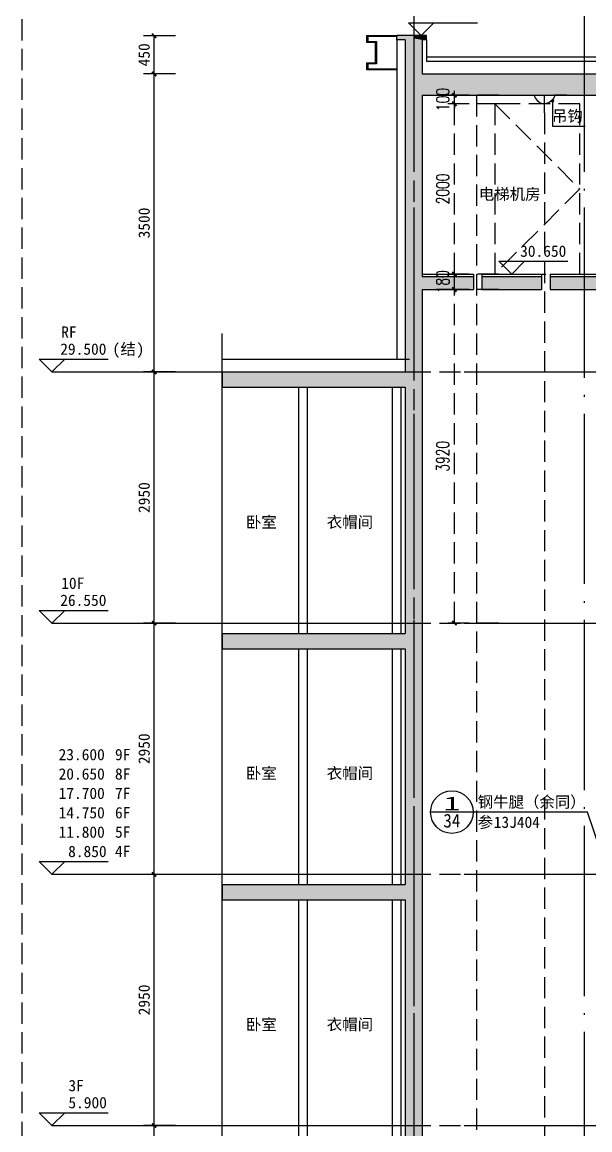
# Model space of a CAD drawing. Extents: x -10817 to 167545, y 26551 to 157048.
# Drawn here: x 128345 to 135012, y 56905 to 69915 of the extents above; entities that cross this region are included whole.
import ezdxf
from ezdxf.enums import TextEntityAlignment as Align

# ---------------------------------------------------------------- set-up
doc = ezdxf.new("R2010")
doc.units = 0
doc.header["$LTSCALE"] = 1000
doc.header["$MEASUREMENT"] = 0
for name, pattern in [('$1$DOTE', [2.42, 2, -0.2, 0.02, -0.2]), ('3、4#楼 楼梯剖面$0$DASH', [0.35, 0.25, -0.1]), ('DASH', [0.35, 0.25, -0.1])]:
    doc.linetypes.add(name, pattern=pattern)
doc.layers.get('Defpoints').update_dxf_attribs({"color": 30, "linetype": 'DASH'})
for name, color, linetype in [('$1$A-ANNO-DOTE', 10, '$1$DOTE'), ('3#-夹层$0$A-ANNO-LEVL', 3, 'Continuous'), ('3#-夹层$0$A-ANNO-TEXT', 7, 'Continuous'), ('3、4#楼 楼梯剖面$0$125-北侧门头$0$A-00-HX-113-wall-01Y$0$HRAL', 31, 'Continuous'), ('3、4#楼 楼梯剖面$0$A-COLU-CONC-HATC', 204, 'Continuous'), ('3、4#楼 楼梯剖面$0$A-FLOR-EVTR', 51, 'Continuous'), ('3、4#楼 楼梯剖面$0$A-FLOR-OVHD', 171, '3、4#楼 楼梯剖面$0$DASH'), ('3、4#楼 楼梯剖面$0$A-FLOR-UNDR', 177, 'Continuous'), ('3、4#楼 楼梯剖面$0$A-WALL-BLOK', 131, 'Continuous'), ('3、4#楼 楼梯剖面$0$A-WALL-CONC', 9, 'Continuous'), ('3、4#楼 楼梯剖面$0$A-WALL-INSL', 241, 'Continuous'), ('A-ANNO-DIMS', 3, 'Continuous'), ('A-ANNO-IDEN', 3, 'Continuous'), ('A-ANNO-INDX', 3, 'Continuous'), ('A-ANNO-SYMB', 3, 'Continuous'), ('A-ANNO-TEXT', 7, 'Continuous'), ('PUB_TEXT', 7, 'Continuous')]:
    doc.layers.add(name, color=color, linetype=linetype)
doc.styles.add('3#-夹层$0$_TCH_DIM', font='')
doc.styles.add('3、4#楼 楼梯剖面$0$_TCH_DIM_T3', font='SIMPLEX', dxfattribs={"width": 0.705882, "bigfont": 'GBCBIG'})
doc.styles.add('_TCH_DIM', font='')
doc.styles.add('_TCH_DIM_T3', font='')
doc.styles.add('_TCH_LABEL', font='')
doc.styles.get("Standard").update_dxf_attribs({"font": ''})
doc.styles.get('3#-夹层$0$_TCH_DIM').set_extended_font_data('SimSun')
doc.styles.get('_TCH_DIM').set_extended_font_data('SimSun')
doc.styles.get('_TCH_DIM_T3').set_extended_font_data('SimSun')
doc.styles.get('_TCH_LABEL').set_extended_font_data('SimSun')
doc.styles.get('Standard').set_extended_font_data('SimSun')
doc.dimstyles.new('3、4#楼 楼梯剖面$0$_TCH_ARCH&&50', dxfattribs={"dimtxt": 148.75, "dimasz": 50, "dimexe": 125, "dimexo": 150, "dimgap": 63.125, "dimtad": 1, "dimdec": 0, "dimzin": 0, "dimdsep": 46, "dimtxsty": '3、4#楼 楼梯剖面$0$_TCH_DIM_T3', "dimblk": '3、4#楼 楼梯剖面$0$_ArchTick', "dimcen": 0.09, "dimclrt": 7, "dimazin": 2, "dimtfac": 1, "dimtdec": 0, "dimtix": 1, "dimtmove": 2, "dimatfit": 3, "dimfxl": 50, "dimtolj": 1, "dimtzin": 0, "dimarcsym": 0})
doc.dimstyles.new('_TCH_ARCH&&50', dxfattribs={"dimtxt": 132.911392, "dimasz": 50, "dimexe": 125, "dimexo": 150, "dimgap": 50, "dimtad": 1, "dimdec": 0, "dimzin": 0, "dimdsep": 46, "dimtxsty": '_TCH_DIM_T3', "dimblk": 'ARCHTICK', "dimcen": 0.09, "dimclrt": 7, "dimazin": 2, "dimtfac": 1, "dimtdec": 0, "dimtix": 1, "dimtmove": 2, "dimatfit": 3, "dimfxl": 50, "dimtolj": 1, "dimtzin": 0, "dimarcsym": 0})

# ---------------------------------------------------------------- blocks, each defined once
blk = doc.blocks.new('3、4#楼 楼梯剖面$0$A$C7F885A55')
at = {"layer": '3、4#楼 楼梯剖面$0$A-FLOR-EVTR'}
blk.add_line((1434, 24994), (1434, 25200), dxfattribs=at)
for points in [[(1170, 25200), (1318, 25200), (1318, 25187, 0.30428), (1434, 25100, 0.083132)], [(1699, 25200), (1551, 25200), (1551, 25187, -0.30428), (1434, 25100, -0.083132)]]:
    blk.add_lwpolyline(points, format="xyb", dxfattribs=at)
at = {"layer": '3、4#楼 楼梯剖面$0$A-FLOR-OVHD'}
for p, q in [((636, 25200), (636, 0)), ((1434, 24994), (1434, 0))]:
    blk.add_line(p, q, dxfattribs=at)
blk = doc.blocks.new('3、4#楼 楼梯剖面$0$_ArchTick')
at = {"color": 0, "linetype": 'ByBlock', "const_width": 0.4}
blk.add_lwpolyline([(-0.5, -0.5), (0.5, 0.5)], dxfattribs=at)
blk = doc.blocks.new('*D2002')
at = {"layer": 'Defpoints', "color": 0, "lineweight": -2, "transparency": 16777216}
for p, q in [((1000, 23600), (352, 23600)), ((477, 23600), (477, 23650)), ((477, 23500), (477, 23600)), ((1000, 23500), (352, 23500)), ((477, 23500), (477, 23450))]:
    blk.add_line(p, q, dxfattribs=at)
at = {"layer": 'Defpoints', "color": 0, "transparency": 16777216}
for p in [(477, 23600), (1150, 23600), (1150, 23500)]:
    blk.add_point(p, dxfattribs=at)
at = {"layer": 'Defpoints', "color": 0, "lineweight": -2, "transparency": 16777216, "xscale": 50, "yscale": 50, "zscale": 50}
for p, rotation in [((477, 23600), 270), ((477, 23500), 90)]:
    blk.add_blockref('3、4#楼 楼梯剖面$0$_ArchTick', p, dxfattribs=dict(at, rotation=rotation))
at = {"layer": 'Defpoints', "color": 7, "transparency": 16777216, "insert": (339, 23550), "char_height": 148.8, "attachment_point": 5, "rotation": 90, "style": '3、4#楼 楼梯剖面$0$_TCH_DIM_T3'}
blk.add_mtext('\\A1;100', dxfattribs=at)
blk = doc.blocks.new('*D2003')
at = {"layer": 'Defpoints', "color": 0, "lineweight": -2, "transparency": 16777216}
for p, q in [((1000, 23500), (352, 23500)), ((477, 21500), (477, 23500)), ((1000, 21500), (352, 21500))]:
    blk.add_line(p, q, dxfattribs=at)
at = {"layer": 'Defpoints', "color": 0, "transparency": 16777216}
for p in [(477, 23500), (1150, 23500), (1150, 21500)]:
    blk.add_point(p, dxfattribs=at)
at = {"layer": 'Defpoints', "color": 0, "lineweight": -2, "transparency": 16777216, "xscale": 50, "yscale": 50, "zscale": 50}
for p, rotation in [((477, 23500), 90), ((477, 21500), 270)]:
    blk.add_blockref('3、4#楼 楼梯剖面$0$_ArchTick', p, dxfattribs=dict(at, rotation=rotation))
at = {"layer": 'Defpoints', "color": 7, "transparency": 16777216, "insert": (339, 22500), "char_height": 148.8, "attachment_point": 5, "rotation": 90, "style": '3、4#楼 楼梯剖面$0$_TCH_DIM_T3'}
blk.add_mtext('\\A1;2000', dxfattribs=at)
blk = doc.blocks.new('*D2004')
at = {"layer": 'Defpoints', "color": 0, "lineweight": -2, "transparency": 16777216}
for p, q in [((1000, 21500), (352, 21500)), ((477, 21500), (477, 21550)), ((477, 21320), (477, 21500)), ((1000, 21320), (352, 21320)), ((477, 21320), (477, 21270))]:
    blk.add_line(p, q, dxfattribs=at)
at = {"layer": 'Defpoints', "color": 0, "transparency": 16777216}
for p in [(477, 21500), (1150, 21500), (1150, 21320)]:
    blk.add_point(p, dxfattribs=at)
at = {"layer": 'Defpoints', "color": 0, "lineweight": -2, "transparency": 16777216, "xscale": 50, "yscale": 50, "zscale": 50}
for p, rotation in [((477, 21500), 270), ((477, 21320), 90)]:
    blk.add_blockref('3、4#楼 楼梯剖面$0$_ArchTick', p, dxfattribs=dict(at, rotation=rotation))
at = {"layer": 'Defpoints', "color": 7, "transparency": 16777216, "insert": (339, 21410), "char_height": 148.8, "attachment_point": 5, "rotation": 90, "style": '3、4#楼 楼梯剖面$0$_TCH_DIM_T3'}
blk.add_mtext('\\A1;180', dxfattribs=at)
blk = doc.blocks.new('*D2005')
at = {"layer": 'Defpoints', "color": 0, "lineweight": -2, "transparency": 16777216}
for p, q in [((1000, 21320), (352, 21320)), ((477, 17400), (477, 21320)), ((1000, 17400), (352, 17400))]:
    blk.add_line(p, q, dxfattribs=at)
at = {"layer": 'Defpoints', "color": 0, "transparency": 16777216}
for p in [(477, 21320), (1150, 21320), (1150, 17400)]:
    blk.add_point(p, dxfattribs=at)
at = {"layer": 'Defpoints', "color": 0, "lineweight": -2, "transparency": 16777216, "xscale": 50, "yscale": 50, "zscale": 50}
for p, rotation in [((477, 21320), 90), ((477, 17400), 270)]:
    blk.add_blockref('3、4#楼 楼梯剖面$0$_ArchTick', p, dxfattribs=dict(at, rotation=rotation))
at = {"layer": 'Defpoints', "color": 7, "transparency": 16777216, "insert": (339, 19360), "char_height": 148.8, "attachment_point": 5, "rotation": 90, "style": '3、4#楼 楼梯剖面$0$_TCH_DIM_T3'}
blk.add_mtext('\\A1;3920', dxfattribs=at)
blk = doc.blocks.new('_ArchTick')
at = {"color": 0, "linetype": 'ByBlock', "const_width": 0.4}
blk.add_lwpolyline([(-0.5, -0.5), (0.5, 0.5)], dxfattribs=at)
blk = doc.blocks.new('*D786')
at = {"layer": 'A-ANNO-DIMS', "color": 0, "lineweight": -2, "transparency": 16777216}
for p, q in [((130145, 56956), (129770, 56956)), ((129895, 54006), (129895, 56956)), ((130145, 54006), (129770, 54006))]:
    blk.add_line(p, q, dxfattribs=at)
at = {"layer": 'Defpoints', "color": 0, "transparency": 16777216}
for p in [(129895, 56956), (130295, 56956), (130295, 54006)]:
    blk.add_point(p, dxfattribs=at)
at = {"layer": 'A-ANNO-DIMS', "color": 0, "lineweight": -2, "transparency": 16777216, "xscale": 50, "yscale": 50, "zscale": 50}
for p, rotation in [((129895, 56956), 90), ((129895, 54006), 270)]:
    blk.add_blockref('_ArchTick', p, dxfattribs=dict(at, rotation=rotation))
at = {"layer": 'A-ANNO-DIMS', "color": 7, "transparency": 16777216, "insert": (129778, 55481), "char_height": 132.9, "attachment_point": 5, "rotation": 90, "style": '_TCH_DIM_T3'}
blk.add_mtext('\\A1;2950', dxfattribs=at)
blk = doc.blocks.new('*D787')
at = {"layer": 'A-ANNO-DIMS', "color": 0, "lineweight": -2, "transparency": 16777216}
for p, q in [((130145, 59906), (129770, 59906)), ((129895, 56956), (129895, 59906)), ((130145, 56956), (129770, 56956))]:
    blk.add_line(p, q, dxfattribs=at)
at = {"layer": 'Defpoints', "color": 0, "transparency": 16777216}
for p in [(129895, 59906), (130295, 59906), (130295, 56956)]:
    blk.add_point(p, dxfattribs=at)
at = {"layer": 'A-ANNO-DIMS', "color": 0, "lineweight": -2, "transparency": 16777216, "xscale": 50, "yscale": 50, "zscale": 50}
for p, rotation in [((129895, 59906), 90), ((129895, 56956), 270)]:
    blk.add_blockref('_ArchTick', p, dxfattribs=dict(at, rotation=rotation))
at = {"layer": 'A-ANNO-DIMS', "color": 7, "transparency": 16777216, "insert": (129778, 58431), "char_height": 132.9, "attachment_point": 5, "rotation": 90, "style": '_TCH_DIM_T3'}
blk.add_mtext('\\A1;2950', dxfattribs=at)
blk = doc.blocks.new('*D788')
at = {"layer": 'A-ANNO-DIMS', "color": 0, "lineweight": -2, "transparency": 16777216}
for p, q in [((130145, 62856), (129770, 62856)), ((129895, 59906), (129895, 62856)), ((130145, 59906), (129770, 59906))]:
    blk.add_line(p, q, dxfattribs=at)
at = {"layer": 'Defpoints', "color": 0, "transparency": 16777216}
for p in [(129895, 62856), (130295, 62856), (130295, 59906)]:
    blk.add_point(p, dxfattribs=at)
at = {"layer": 'A-ANNO-DIMS', "color": 0, "lineweight": -2, "transparency": 16777216, "xscale": 50, "yscale": 50, "zscale": 50}
for p, rotation in [((129895, 62856), 90), ((129895, 59906), 270)]:
    blk.add_blockref('_ArchTick', p, dxfattribs=dict(at, rotation=rotation))
at = {"layer": 'A-ANNO-DIMS', "color": 7, "transparency": 16777216, "insert": (129778, 61381), "char_height": 132.9, "attachment_point": 5, "rotation": 90, "style": '_TCH_DIM_T3'}
blk.add_mtext('\\A1;2950', dxfattribs=at)
blk = doc.blocks.new('*D789')
at = {"layer": 'A-ANNO-DIMS', "color": 0, "lineweight": -2, "transparency": 16777216}
for p, q in [((130145, 65806), (129770, 65806)), ((129895, 62856), (129895, 65806)), ((130145, 62856), (129770, 62856))]:
    blk.add_line(p, q, dxfattribs=at)
at = {"layer": 'Defpoints', "color": 0, "transparency": 16777216}
for p in [(129895, 65806), (130295, 65806), (130295, 62856)]:
    blk.add_point(p, dxfattribs=at)
at = {"layer": 'A-ANNO-DIMS', "color": 0, "lineweight": -2, "transparency": 16777216, "xscale": 50, "yscale": 50, "zscale": 50}
for p, rotation in [((129895, 65806), 90), ((129895, 62856), 270)]:
    blk.add_blockref('_ArchTick', p, dxfattribs=dict(at, rotation=rotation))
at = {"layer": 'A-ANNO-DIMS', "color": 7, "transparency": 16777216, "insert": (129778, 64331), "char_height": 132.9, "attachment_point": 5, "rotation": 90, "style": '_TCH_DIM_T3'}
blk.add_mtext('\\A1;2950', dxfattribs=at)
blk = doc.blocks.new('*D790')
at = {"layer": 'A-ANNO-DIMS', "color": 0, "lineweight": -2, "transparency": 16777216}
for p, q in [((130145, 69306), (129770, 69306)), ((129895, 65806), (129895, 69306)), ((130145, 65806), (129770, 65806))]:
    blk.add_line(p, q, dxfattribs=at)
at = {"layer": 'Defpoints', "color": 0, "transparency": 16777216}
for p in [(129895, 69306), (130295, 69306), (130295, 65806)]:
    blk.add_point(p, dxfattribs=at)
at = {"layer": 'A-ANNO-DIMS', "color": 0, "lineweight": -2, "transparency": 16777216, "xscale": 50, "yscale": 50, "zscale": 50}
for p, rotation in [((129895, 69306), 90), ((129895, 65806), 270)]:
    blk.add_blockref('_ArchTick', p, dxfattribs=dict(at, rotation=rotation))
at = {"layer": 'A-ANNO-DIMS', "color": 7, "transparency": 16777216, "insert": (129778, 67556), "char_height": 132.9, "attachment_point": 5, "rotation": 90, "style": '_TCH_DIM_T3'}
blk.add_mtext('\\A1;3500', dxfattribs=at)
blk = doc.blocks.new('*D791')
at = {"layer": 'A-ANNO-DIMS', "color": 0, "lineweight": -2, "transparency": 16777216}
for p, q in [((130145, 69756), (129770, 69756)), ((129895, 69306), (129895, 69756)), ((130145, 69306), (129770, 69306))]:
    blk.add_line(p, q, dxfattribs=at)
at = {"layer": 'Defpoints', "color": 0, "transparency": 16777216}
for p in [(129895, 69756), (130295, 69756), (130295, 69306)]:
    blk.add_point(p, dxfattribs=at)
at = {"layer": 'A-ANNO-DIMS', "color": 0, "lineweight": -2, "transparency": 16777216, "xscale": 50, "yscale": 50, "zscale": 50}
for p, rotation in [((129895, 69756), 90), ((129895, 69306), 270)]:
    blk.add_blockref('_ArchTick', p, dxfattribs=dict(at, rotation=rotation))
at = {"layer": 'A-ANNO-DIMS', "color": 7, "transparency": 16777216, "insert": (129778, 69531), "char_height": 132.9, "attachment_point": 5, "rotation": 90, "style": '_TCH_DIM_T3'}
blk.add_mtext('\\A1;450', dxfattribs=at)
blk = doc.blocks.new('3、4#楼 楼梯剖面')
at = {"layer": '3、4#楼 楼梯剖面$0$A-COLU-CONC-HATC'}
for points in [[(0, 24266.7), (0, 24300), (-200, 24300), (-200, 24250), (-100, 24250)], [(0, 24266.7), (-100, 24250), (-100, 23850), (33.3, 23766.7), (100, 23850), (100, 24250)], [(150, 24300), (0, 24300), (0, 24266.7), (100, 24250), (150, 24250)], [(33.3, 23766.7), (-100, 23850), (-100, 21470), (33.3, 21420), (100, 21470), (100, 23600)], [(33.3, 23766.7), (100, 23600), (2200, 23600), (2300, 23726.7), (2300, 23850), (100, 23850)], [(33.3, 21420), (-100, 21470), (-100, 20350), (-33.3, 20290), (100, 20350), (100, 21320)], [(33.3, 21420), (100, 21320), (700, 21320), (700, 21470), (100, 21470)], [(800, 21320), (1500, 21320), (1500, 21470), (800, 21470)], [(1600, 21320), (2200, 21320), (2266.7, 21420), (2200, 21470), (1600, 21470)], [(-2250, 20170), (-1300, 20170), (-1300, 20350), (-2250, 20350)], [(-1300, 20350), (-1300, 20170), (-200, 20170), (-200, 20350)], [(-200, 20350), (-200, 20170), (-100, 20170), (-33.3, 20290), (-100, 20350)], [(-33.3, 20290), (-100, 20170), (-100, 17280), (-33.3, 17220), (100, 17280), (100, 20350)], [(-2250, 17100), (-1300, 17100), (-1300, 17280), (-2250, 17280)], [(-1300, 17280), (-1300, 17100), (-200, 17100), (-200, 17280)], [(-200, 17280), (-200, 17100), (-100, 17100), (-33.3, 17220), (-100, 17280)], [(-33.3, 17220), (-100, 17100), (-100, 14330), (-33.3, 14270), (100, 14330), (100, 17280)], [(-2250, 14150), (-1300, 14150), (-1300, 14330), (-2250, 14330)], [(-1300, 14330), (-1300, 14150), (-200, 14150), (-200, 14330)], [(-200, 14330), (-200, 14150), (-100, 14150), (-33.3, 14270), (-100, 14330)], [(-33.3, 14270), (-100, 14150), (-100, 11380), (-33.3, 11320), (100, 11380), (100, 14330)]]:
    blk.add_hatch(color=256, dxfattribs=at).paths.add_polyline_path(points)
at = {"layer": '3、4#楼 楼梯剖面$0$125-北侧门头$0$A-00-HX-113-wall-01Y$0$HRAL'}
blk.add_lwpolyline([(-200, 23900), (-550, 23900), (-550, 23980), (-450, 23980), (-450, 24220), (-550, 24220), (-550, 24300), (-200, 24300), (-200, 24290), (-540, 24290), (-540, 24230), (-440, 24230), (-440, 23970), (-540, 23970), (-540, 23910), (-200, 23910)], dxfattribs=at)
at = {"layer": '3、4#楼 楼梯剖面$0$A-FLOR-UNDR'}
blk.add_lwpolyline([(150, 24050), (7530, 24050)], dxfattribs=at)
at = {"layer": '3、4#楼 楼梯剖面$0$A-WALL-BLOK'}
for p, q in [((-1350, 17280), (-1350, 20170)), ((-1250, 17280), (-1250, 20170)), ((-250, 17280), (-250, 20170)), ((-150, 17280), (-150, 20170)), ((-1350, 14330), (-1350, 17100)), ((-1250, 14330), (-1250, 17100)), ((-250, 14330), (-250, 17100)), ((-150, 14330), (-150, 17100)), ((-1350, 11380), (-1350, 14150)), ((-1250, 11380), (-1250, 14150)), ((-250, 11380), (-250, 14150)), ((-150, 11380), (-150, 14150))]:
    blk.add_line(p, q, dxfattribs=at)
at = {"layer": '3、4#楼 楼梯剖面$0$A-WALL-CONC'}
for p, q in [((0, 24300), (-200, 24300)), ((-200, 24250), (-200, 24300)), ((-100, 24250), (-200, 24250)), ((-100, 24250), (-100, 23850)), ((150, 24300), (0, 24300)), ((100, 24250), (100, 23850)), ((150, 24250), (100, 24250)), ((150, 24250), (150, 24300)), ((-100, 23850), (-100, 21470)), ((100, 23850), (2300, 23850)), ((100, 23600), (2200, 23600)), ((100, 23600), (100, 21470)), ((-100, 21470), (-100, 20350)), ((100, 21470), (700, 21470)), ((700, 21470), (700, 21320)), ((800, 21470), (1500, 21470)), ((800, 21470), (800, 21320)), ((1500, 21470), (1500, 21320)), ((1600, 21470), (2200, 21470)), ((1600, 21470), (1600, 21320)), ((100, 21320), (700, 21320)), ((100, 21320), (100, 20350)), ((800, 21320), (1500, 21320)), ((1600, 21320), (2200, 21320)), ((-2250, 20350), (-1300, 20350)), ((-2250, 20350), (-2250, 20170)), ((-1300, 20350), (-200, 20350)), ((-200, 20350), (-100, 20350)), ((100, 20350), (100, 17280)), ((-2250, 20170), (-1300, 20170)), ((-1300, 20170), (-200, 20170)), ((-200, 20170), (-100, 20170)), ((-100, 20170), (-100, 17280)), ((-2250, 17280), (-1300, 17280)), ((-2250, 17280), (-2250, 17100)), ((-1300, 17280), (-200, 17280)), ((-200, 17280), (-100, 17280)), ((100, 17280), (100, 14330)), ((-2250, 17100), (-1300, 17100)), ((-1300, 17100), (-200, 17100)), ((-200, 17100), (-100, 17100)), ((-100, 17100), (-100, 14330)), ((-2250, 14330), (-1300, 14330)), ((-2250, 14330), (-2250, 14150)), ((-1300, 14330), (-200, 14330)), ((-200, 14330), (-100, 14330)), ((100, 14330), (100, 11380)), ((-2250, 14150), (-1300, 14150)), ((-1300, 14150), (-200, 14150)), ((-200, 14150), (-100, 14150)), ((-100, 14150), (-100, 11380))]:
    blk.add_line(p, q, dxfattribs=at)
at = {"layer": '3、4#楼 楼梯剖面$0$A-WALL-INSL'}
for p, q in [((-200, 24250), (-200, 23850)), ((150, 24250), (150, 24000)), ((150, 24000), (2300, 24000)), ((-200, 23850), (-200, 21470)), ((-200, 21470), (-200, 20500)), ((100, 21500), (700, 21500)), ((700, 21500), (700, 21470)), ((800, 21500), (1500, 21500)), ((800, 21500), (800, 21470)), ((1500, 21500), (1500, 21470)), ((1600, 21500), (2200, 21500)), ((1600, 21500), (1600, 21470)), ((-2250, 20500), (-1300, 20500)), ((-1300, 20500), (-200, 20500)), ((-200, 20500), (-50, 20500)), ((-50, 20500), (-50, 20500)), ((-2250, 17400), (-1350, 17400)), ((-1250, 17400), (-250, 17400)), ((-150, 17400), (-100, 17400)), ((-2250, 14450), (-1350, 14450)), ((-1250, 14450), (-250, 14450)), ((-150, 14450), (-100, 14450)), ((-2250, 11500), (-1350, 11500)), ((-1250, 11500), (-250, 11500)), ((-150, 11500), (-100, 11500))]:
    blk.add_line(p, q, dxfattribs=at)
at = {"layer": 'Defpoints'}
for points in [[(0, 24700), (0, -3100)], [(-4250, 20350), (15450, 20350)], [(-4250, 17400), (15450, 17400)], [(-4250, 14450), (15450, 14450)], [(-4250, 11500), (15450, 11500)]]:
    blk.add_lwpolyline(points, dxfattribs=at)
at = {"layer": 'Defpoints', "color": 2}
blk.add_lwpolyline([(950, 21500), (1950, 21500), (1950, 23500), (950, 23500)], close=True, dxfattribs=at)
blk.add_lwpolyline([(950, 23500), (1950, 22500), (950, 21500)], dxfattribs=at)
blk.add_blockref('3、4#楼 楼梯剖面$0$A$C7F885A55', (100, -1600))
at = {"layer": 'Defpoints'}
for p1, p2, picture, middle in [((1150, 23500), (1150, 23600), '*D2002', (339.1, 23550)), ((1150, 21500), (1150, 23500), '*D2003', (339.1, 22500)), ((1150, 21320), (1150, 21500), '*D2004', (339.1, 21410)), ((1150, 17400), (1150, 21320), '*D2005', (339.1, 19360))]:
    dim = blk.add_aligned_dim(p1=p1, p2=p2, distance=673.4, dimstyle='3、4#楼 楼梯剖面$0$_TCH_ARCH&&50', dxfattribs=at)
    dim.commit()
    dim.dimension.update_dxf_attribs({"geometry": picture, "text_midpoint": middle})

msp = doc.modelspace()

# ---------------------------------------------------------------- linework, layer by layer
at = {"layer": '$1$A-ANNO-DOTE'}
for points in [[(132944.9, 70156.2), (132944.9, 42356.2)], [(134944.9, 70156.2), (134944.9, 42356.2)], [(128694.9, 65806.2), (148394.9, 65806.2)], [(128694.9, 62856.2), (148394.9, 62856.2)], [(128694.9, 59906.2), (148394.9, 59906.2)], [(128694.9, 56956.2), (148394.9, 56956.2)]]:
    msp.add_lwpolyline(points, dxfattribs=at)
at = {"layer": '3#-夹层$0$A-ANNO-LEVL'}
for p, q in [((133031.6, 69756.2), (132881.6, 69906.2)), ((132881.6, 69906.2), (133691.7, 69906.2)), ((133031.6, 69756.2), (133181.6, 69906.2)), ((134094.9, 66956.2), (133944.9, 67106.2)), ((133944.9, 67106.2), (134755.1, 67106.2)), ((134094.9, 66956.2), (134244.9, 67106.2)), ((128694.9, 65806.2), (128544.9, 65956.2)), ((128544.9, 65956.2), (129355.1, 65956.2)), ((128694.9, 65806.2), (128844.9, 65956.2)), ((128694.9, 62856.2), (128544.9, 63006.2)), ((128544.9, 63006.2), (129355.1, 63006.2)), ((128694.9, 62856.2), (128844.9, 63006.2)), ((128694.9, 59906.2), (128544.9, 60056.2)), ((128544.9, 60056.2), (129355.1, 60056.2)), ((128694.9, 59906.2), (128844.9, 60056.2)), ((128694.9, 56956.2), (128544.9, 57106.2)), ((128544.9, 57106.2), (129355.1, 57106.2)), ((128694.9, 56956.2), (128844.9, 57106.2))]:
    msp.add_line(p, q, dxfattribs=at)
at = {"layer": 'A-ANNO-IDEN'}
for p, q in [((134574.4, 68989.4), (134574.4, 68693.4)), ((134574.4, 68693.4), (134958.7, 68693.4))]:
    msp.add_line(p, q, dxfattribs=at)
at = {"layer": 'A-ANNO-IDEN', "const_width": 20}
msp.add_lwpolyline([(134574.4, 68999.4, 1), (134574.4, 68979.4, 1)], format="xyb", close=True, dxfattribs=at)
at = {"layer": 'A-ANNO-INDX'}
for p, q in [((133642.3, 60637.3), (133142.3, 60637.3)), ((134985, 60637.3), (133642.3, 60637.3)), ((135216, 59953.6), (134985, 60637.3))]:
    msp.add_line(p, q, dxfattribs=at)
msp.add_circle((133392.3, 60637.3), 250, dxfattribs=at)
at = {"layer": 'A-ANNO-SYMB'}
msp.add_lwpolyline([(130694.9, 44396.2), (130694.9, 55270), (130589.9, 55308.2), (130799.9, 55345.2), (130694.9, 55382.5), (130694.9, 66256.2)], dxfattribs=at)
at = {"layer": 'Defpoints'}
msp.add_lwpolyline([(128344.9, 77351.2), (157044.9, 77351.2), (157044.9, 40301.2), (128344.9, 40301.2)], close=True, dxfattribs=at)

# ---------------------------------------------------------------- block references
msp.add_blockref('3、4#楼 楼梯剖面', (132944.9, 45456.2))

# ---------------------------------------------------------------- texts
at = {"layer": '3#-夹层$0$A-ANNO-TEXT', "color": 7, "style": '3#-夹层$0$_TCH_DIM'}
for s, height, p in [('30.650', 132.91, (134193.7, 67158.7)), ('29.500', 132.91, (128792.2, 66008.7)), ('(', 132.9, (129405.1, 66008.7)), ('结', 132.9, (129499.6, 66008.7)), (')', 132.9, (129688.6, 66008.7)), ('26.550', 132.91, (128792.2, 63058.7)), ('23.600', 132.91, (128773, 61246.2)), ('20.650', 132.91, (128773, 61018.7)), ('17.700', 132.91, (128773, 60791.2)), ('14.750', 132.91, (128773, 60563.7)), ('11.800', 132.91, (128773, 60336.2)), ('8.850', 132.91, (128885.2, 60108.7)), ('5.900', 132.91, (128888.2, 57158.7))]:
    msp.add_text(s, height=height, dxfattribs=at).set_placement(p)
at = {"layer": 'A-ANNO-TEXT'}
for s, p in [('电梯机房', (133708.5, 67828.9)), ('RF', (128804, 66208.7)), ('卧室', (130973.2, 63976.8)), ('衣帽间', (131922.7, 63976.8)), ('10F', (128804, 63258.7)), ('9F', (129435.2, 61246.2)), ('8F', (129435.2, 61018.7)), ('卧室', (130973.2, 61026.8)), ('衣帽间', (131922.7, 61026.8)), ('7F', (129435.2, 60791.2)), ('6F', (129435.2, 60563.7)), ('5F', (129435.2, 60336.2)), ('4F', (129435.2, 60108.7)), ('卧室', (130973.2, 58076.8)), ('衣帽间', (131922.7, 58076.8)), ('3F', (128888.2, 57358.7))]:
    msp.add_text(s, height=132.91, dxfattribs=at).set_placement(p)
at = {"layer": 'A-ANNO-TEXT', "color": 7, "style": '_TCH_LABEL'}
for s, width, p, p2 in [('1', 1.757812, (133291.6, 60657.5), (133492.9, 60657.5)), ('34', 0.878906, (133291.6, 60456.2), (133492.9, 60456.2))]:
    msp.add_text(s, height=161, dxfattribs=dict(at, width=width)).set_placement(p, p2, align=Align.FIT)
at = {"layer": 'A-ANNO-TEXT', "color": 7, "style": '_TCH_DIM'}
for s, height, p in [('钢牛腿（余同）', 132.91, (133694.8, 60689.8)), ('参', 132.9, (133694.8, 60451.9)), ('13J404', 132.91, (133883.8, 60451.9))]:
    msp.add_text(s, height=height, dxfattribs=at).set_placement(p)
at = {"layer": 'PUB_TEXT', "color": 7, "style": '_TCH_DIM'}
msp.add_text('吊钩', height=132.91, dxfattribs=at).set_placement((134568, 68745.9))

# ---------------------------------------------------------------- dimensions: what is measured, and where the dimension line sits
at = {"layer": 'A-ANNO-DIMS'}
for p1, p2, picture, middle in [((130294.9, 69306.2), (130294.9, 69756.2), '*D791', (129778.5, 69531.2)), ((130294.9, 65806.2), (130294.9, 69306.2), '*D790', (129778.5, 67556.2)), ((130294.9, 62856.2), (130294.9, 65806.2), '*D789', (129778.5, 64331.2)), ((130294.9, 59906.2), (130294.9, 62856.2), '*D788', (129778.5, 61381.2)), ((130294.9, 56956.2), (130294.9, 59906.2), '*D787', (129778.5, 58431.2)), ((130294.9, 54006.2), (130294.9, 56956.2), '*D786', (129778.5, 55481.2))]:
    dim = msp.add_aligned_dim(p1=p1, p2=p2, distance=400, dimstyle='_TCH_ARCH&&50', dxfattribs=at)
    dim.commit()
    dim.dimension.update_dxf_attribs({"geometry": picture, "text_midpoint": middle})

doc.saveas('drawing.dxf')
